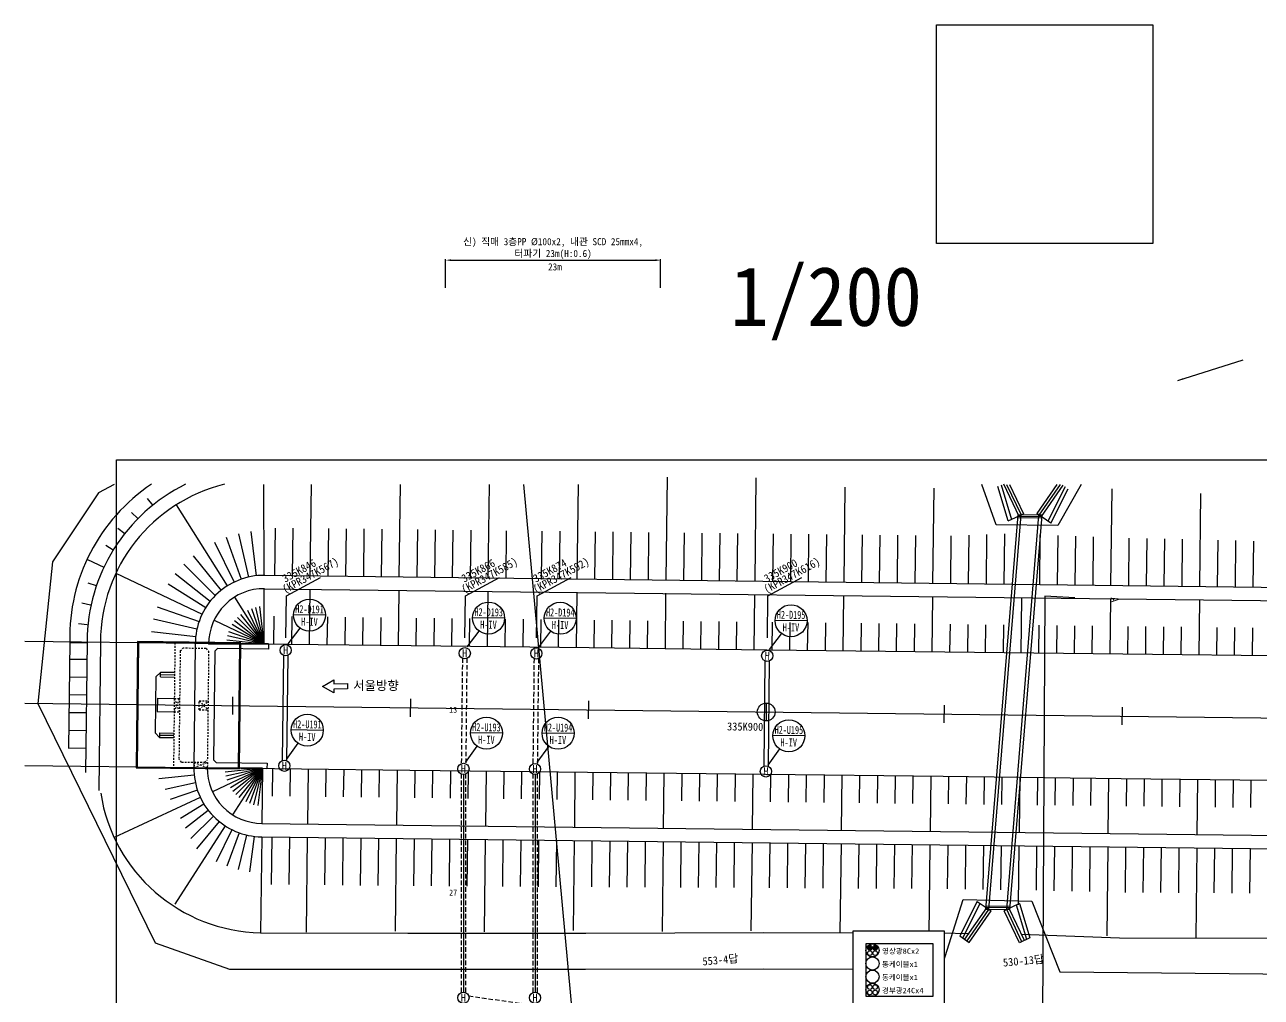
# Model space of a CAD drawing. Header units: millimetres. Extents: x -221 to 210, y -36 to 152.
# Drawn here: x -10.3 to 128.7, y 42.8 to 152.1 of the extents above; entities that cross this region are included whole.
import ezdxf
from ezdxf.enums import TextEntityAlignment as Align

# ---------------------------------------------------------------- set-up
doc = ezdxf.new("R2010")
doc.units = ezdxf.units.MM
doc.set_wipeout_variables(frame=1)
doc.linetypes.add('HIDDEN', pattern=[0.375, 0.25, -0.125])
doc.linetypes.add('PHS_HIDDEN', pattern=[0.35, 0.2, -0.15])
for name, color, linetype in [('TT-MANH', 4, 'Continuous'), ('TX-LINE', 2, 'Continuous'), ('TZ-BASE', 253, 'Continuous'), ('TZ-DIMS', 1, 'Continuous'), ('TZ-LEAL', 1, 'Continuous'), ('TZ-LEAT', 3, 'Continuous'), ('TZ-LINE', 7, 'Continuous'), ('TZ-TEX2', 3, 'Continuous'), ('TZ-TEXT', 6, 'Continuous')]:
    doc.layers.add(name, color=color, linetype=linetype)
doc.layers.add('TX-PAPR', color=2, linetype='Continuous', plot=False)
doc.styles.add('GR', font='GulimChe.ttf')
doc.styles.get("Standard").update_dxf_attribs({"font": 'GulimChe.ttf'})
doc.styles.add('굴림체', font='GulimChe.ttf')
doc.linetypes.add('ZIGZAG', pattern='A,0.00254,-5.08,[131,ltypeshp.shx,S=5.08,R=0,X=-5.08,Y=0],-10.16,[131,ltypeshp.shx,S=5.08,R=180,X=5.08,Y=0],-5.08', length=20.32254)
doc.dimstyles.new('D200', dxfattribs={"dimscale": 0.2, "dimtxt": 3, "dimasz": 3, "dimexe": 0.5, "dimexo": 0.5, "dimgap": 0.5, "dimtad": 1, "dimdec": 0, "dimzin": 1, "dimdsep": 46, "dimlunit": 6, "dimtxsty": 'Standard', "dimcen": 1, "dimclrd": 1, "dimclre": 1, "dimclrt": 3, "dimadec": 0, "dimazin": 0, "dimtfac": 1, "dimtdec": 0, "dimtix": 1, "dimtmove": 2, "dimatfit": 3, "dimfxl": 0, "dimtvp": 2, "dimlwd": -1, "dimlwe": -1, "dimarcsym": 0})
doc.dimstyles.new('지시선200', dxfattribs={"dimscale": 0.2, "dimtxt": 3, "dimasz": 3, "dimexe": 0.5, "dimexo": 0.5, "dimgap": 0.5, "dimtad": 1, "dimdec": 0, "dimzin": 1, "dimdsep": 46, "dimlunit": 6, "dimtxsty": 'Standard', "dimcen": 1, "dimclrd": 6, "dimclre": 6, "dimclrt": 3, "dimadec": 0, "dimazin": 0, "dimtfac": 1, "dimtdec": 0, "dimtix": 1, "dimtmove": 2, "dimatfit": 3, "dimfxl": 0, "dimtvp": 2, "dimlwd": -1, "dimlwe": -1, "dimarcsym": 0})

# ---------------------------------------------------------------- blocks, each defined once
blk = doc.blocks.new('*D9')
at = {"layer": 'Defpoints', "color": 0, "ltscale": 2}
for p in [(61.16, 125.66), (37, 122.45), (61.16, 122.45)]:
    blk.add_point(p, dxfattribs=at)
at = {"layer": 'TZ-TEXT', "color": 1, "ltscale": 2}
for p, q in [((37, 122.55), (37, 125.76)), ((37.6, 125.66), (60.56, 125.66)), ((61.16, 122.55), (61.16, 125.76))]:
    blk.add_line(p, q, dxfattribs=at)
for points in [[(37.6, 125.76), (37.6, 125.56), (37, 125.66)], [(60.56, 125.76), (60.56, 125.56), (61.16, 125.66)]]:
    blk.add_solid(points, dxfattribs=at)
at = {"layer": 'TZ-TEXT', "color": 3, "ltscale": 2, "insert": (49.08, 126.97), "char_height": 0.8, "attachment_point": 5}
blk.add_mtext('{\\C6;신) 직매 3층PP Ø100x2, 내관 SCD 25mmx4,\\P터파기 23m(H:0.6)}', dxfattribs=at)

msp = doc.modelspace()

# ---------------------------------------------------------------- linework, layer by layer
at = {"layer": 'TT-MANH'}
for centre in [(19.02, 81.8, 0.46), (39.15, 81.46, 0.46), (47.2, 81.44, 0.46), (73.15, 81.17, 0.46), (18.87, 68.8, 0.46), (39, 68.46, 0.46), (47.05, 68.44, 0.46), (73, 68.17, 0.46), (39, 42.72, 0.46), (47.05, 42.72, 0.46)]:
    msp.add_circle(centre, 0.63, dxfattribs=at)
at = {"layer": 'TX-PAPR'}
msp.add_lwpolyline([(0, 103.2), (159.2, 103.2), (159.2, 0), (0, 0)], close=True, dxfattribs=at)
at = {"layer": 'TZ-BASE'}
for p, q in [((16.52, 100.45, 0.46), (16.55, 90.22, 0.46)), ((21.79, 90.16, 0.46), (21.92, 100.45, 0.46)), ((31.79, 90.05, 0.46), (31.92, 100.45, 0.46)), ((41.79, 89.93, 0.46), (41.92, 100.45, 0.46)), ((51.7, 36.07, 0.46), (45.78, 100.45, 0.46)), ((51.79, 89.81, 0.46), (51.92, 100.45, 0.46)), ((61.79, 89.7, 0.46), (61.93, 101.25, 0.46)), ((71.79, 89.58, 0.46), (71.93, 101.19, 0.46)), ((81.79, 89.46, 0.46), (81.92, 100.13, 0.46)), ((100.25, 96.33, 0.46), (99.08, 100.2, 0.46)), ((99.44, 100.38, 0.46), (100.61, 96.5, 0.46)), ((99.72, 100.5, 0.46), (101.43, 96.89, 0.46)), ((100.07, 100.45, 0.46), (101.7, 97.02, 0.46)), ((100.4, 100.45, 0.46), (101.97, 97.15, 0.46)), ((105.73, 100.45, 0.46), (103.46, 97.16, 0.46)), ((106.1, 100.45, 0.46), (103.7, 96.99, 0.46)), ((106.4, 100.36, 0.46), (103.95, 96.82, 0.46)), ((106.64, 100.19, 0.46), (104.69, 96.31, 0.46)), ((3.45, 98.87, 0.46), (4.08, 98.09, 0.46)), ((91.79, 89.35, 0.46), (91.91, 100.01, 0.46)), ((105.02, 96.08, 0.46), (106.97, 99.96, 0.46)), ((111.79, 89.11, 0.46), (111.92, 99.95, 0.46)), ((121.79, 88.99, 0.46), (121.91, 99.44, 0.46)), ((6.7, 98.13, 0.46), (12.45, 89.03, 0.46)), ((1.7, 97.3, 0.46), (2.41, 96.6, 0.46)), ((97.72, 52.66, 0.46), (101.35, 97.02, 0.46)), ((98.07, 52.65, 0.46), (101.7, 97.02, 0.46)), ((100.08, 52.63, 0.46), (103.7, 96.99, 0.46)), ((100.25, 96.33, 0.46), (101.97, 97.15, 0.46)), ((100.43, 52.62, 0.46), (104.05, 96.99, 0.46)), ((104.03, 96.64, 0.46), (101.32, 96.67, 0.46)), ((104.04, 96.79, 0.46), (101.33, 96.82, 0.46)), ((104.05, 96.99, 0.46), (101.35, 97.02, 0.46)), ((105.02, 96.08, 0.46), (103.46, 97.16, 0.46)), ((0.14, 95.54, 0.46), (0.93, 94.92, 0.46)), ((13.71, 94.9, 0.46), (14.84, 90.03, 0.46)), ((15.12, 95.14, 0.46), (15.69, 90.17, 0.46)), ((17.79, 90.21, 0.46), (17.86, 95.54, 0.46)), ((19.79, 90.19, 0.46), (19.86, 95.52, 0.46)), ((23.79, 90.14, 0.46), (23.86, 95.47, 0.46)), ((25.79, 90.12, 0.46), (25.86, 95.45, 0.46)), ((27.79, 90.09, 0.46), (27.86, 95.43, 0.46)), ((29.79, 90.07, 0.46), (29.86, 95.4, 0.46)), ((33.79, 90.02, 0.46), (33.86, 95.36, 0.46)), ((35.79, 90, 0.46), (35.86, 95.33, 0.46)), ((37.79, 89.98, 0.46), (37.86, 95.31, 0.46)), ((39.79, 89.95, 0.46), (39.86, 95.29, 0.46)), ((43.79, 89.91, 0.46), (43.86, 95.24, 0.46)), ((47.79, 89.86, 0.46), (47.86, 95.19, 0.46)), ((49.79, 89.84, 0.46), (49.86, 95.17, 0.46)), ((53.79, 89.79, 0.46), (53.85, 95.12, 0.46)), ((55.79, 89.77, 0.46), (55.85, 95.1, 0.46)), ((57.79, 89.74, 0.46), (57.85, 95.08, 0.46)), ((59.79, 89.72, 0.46), (59.85, 95.05, 0.46)), ((63.79, 89.67, 0.46), (63.85, 95, 0.46)), ((65.79, 89.65, 0.46), (65.85, 94.98, 0.46)), ((67.79, 89.63, 0.46), (67.85, 94.96, 0.46)), ((69.79, 89.6, 0.46), (69.85, 94.93, 0.46)), ((73.79, 89.56, 0.46), (73.85, 94.89, 0.46)), ((75.79, 89.53, 0.46), (75.85, 94.86, 0.46)), ((77.79, 89.51, 0.46), (77.85, 94.84, 0.46)), ((79.79, 89.49, 0.46), (79.85, 94.82, 0.46)), ((83.79, 89.44, 0.46), (83.85, 94.77, 0.46)), ((85.79, 89.42, 0.46), (85.85, 94.75, 0.46)), ((87.79, 89.39, 0.46), (87.85, 94.72, 0.46)), ((89.79, 89.37, 0.46), (89.85, 94.7, 0.46)), ((93.79, 89.32, 0.46), (93.85, 94.68, 0.46)), ((95.79, 89.3, 0.46), (95.85, 94.75, 0.46)), ((97.79, 89.28, 0.46), (97.85, 94.82, 0.46)), ((99.79, 89.25, 0.46), (99.86, 94.88, 0.46)), ((103.79, 89.2, 0.46), (103.85, 94.76, 0.46)), ((105.79, 89.18, 0.46), (105.85, 94.69, 0.46)), ((107.79, 89.16, 0.46), (107.85, 94.62, 0.46)), ((109.79, 89.13, 0.46), (109.85, 94.55, 0.46)), ((-1.21, 93.62, 0.46), (-0.37, 93.09, 0.46)), ((11.03, 93.95, 0.46), (13.21, 89.45, 0.46)), ((12.34, 94.5, 0.46), (14.01, 89.78, 0.46)), ((113.79, 89.09, 0.46), (113.85, 94.41, 0.46)), ((115.79, 89.06, 0.46), (115.85, 94.37, 0.46)), ((117.79, 89.04, 0.46), (117.85, 94.32, 0.46)), ((119.79, 89.02, 0.46), (119.85, 94.27, 0.46)), ((123.79, 88.97, 0.46), (123.85, 94.17, 0.46)), ((125.79, 88.95, 0.46), (125.85, 94.12, 0.46)), ((127.79, 88.92, 0.46), (127.85, 94.07, 0.46)), ((-3.27, 92, 0.46), (-1.44, 91.13, 0.46)), ((8.62, 92.43, 0.46), (11.75, 88.53, 0.46)), ((-0.09, 90.48, 0.46), (9.62, 85.84, 0.46)), ((6.61, 90.41, 0.46), (10.53, 87.3, 0.46)), ((7.56, 91.48, 0.46), (11.11, 87.95, 0.46)), ((-3.24, 89.39, 0.46), (-2.29, 89.06, 0.46)), ((5.79, 89.25, 0.46), (10.03, 86.6, 0.46)), ((16.66, 90.22, 0.46), (147.01, 88.69, 0.46)), ((13.25, 87.76, 0.46), (16.57, 82.51, 0.46)), ((16.56, 88.72, 0.46), (16.57, 82.51, 0.46)), ((16.65, 88.72, 0.46), (146.99, 87.19, 0.46)), ((21.7, 82.45, 0.46), (21.78, 88.66, 0.46)), ((31.7, 82.34, 0.46), (31.78, 88.55, 0.46)), ((41.7, 82.22, 0.46), (41.78, 88.43, 0.46)), ((51.7, 82.1, 0.46), (51.78, 88.31, 0.46)), ((61.7, 81.99, 0.46), (61.77, 88.2, 0.46)), ((71.7, 81.87, 0.46), (71.77, 88.08, 0.46)), ((81.7, 81.75, 0.46), (81.77, 87.96, 0.46)), ((91.7, 81.64, 0.46), (91.77, 87.85, 0.46)), ((101.7, 81.52, 0.46), (101.77, 87.73, 0.46)), ((104.36, 87.86, 0.46), (104.11, 40.67, 0.46)), ((107.72, 87.7, 0.46), (104.36, 87.86, 0.46)), ((111.7, 81.4, 0.46), (111.77, 87.61, 0.46)), ((-3.88, 87.12, 0.46), (-2.91, 86.9, 0.46)), ((4.56, 86.68, 0.46), (9.29, 85.04, 0.46)), ((14.74, 86.3, 0.46), (16.57, 82.51, 0.46)), ((15.17, 86.48, 0.46), (16.57, 82.51, 0.46)), ((15.62, 86.62, 0.46), (16.57, 82.51, 0.46)), ((16.09, 86.7, 0.46), (16.57, 82.51, 0.46)), ((121.7, 81.28, 0.46), (121.77, 87.49, 0.46)), ((-4.27, 84.81, 0.46), (-3.28, 84.7, 0.46)), ((4.17, 85.31, 0.46), (9.05, 84.21, 0.46)), ((10.97, 85.19, 0.46), (16.57, 82.51, 0.46)), ((13.27, 85.13, 0.46), (16.57, 82.51, 0.46)), ((13.59, 85.48, 0.46), (16.57, 82.51, 0.46)), ((13.94, 85.8, 0.46), (16.57, 82.51, 0.46)), ((17.7, 82.5, 0.46), (17.74, 85.61, 0.46)), ((19.7, 82.48, 0.46), (19.74, 85.58, 0.46)), ((23.7, 82.43, 0.46), (23.74, 85.54, 0.46)), ((25.7, 82.41, 0.46), (25.74, 85.51, 0.46)), ((27.7, 82.38, 0.46), (27.74, 85.49, 0.46)), ((29.7, 82.36, 0.46), (29.74, 85.47, 0.46)), ((33.7, 82.31, 0.46), (33.74, 85.42, 0.46)), ((35.7, 82.29, 0.46), (35.74, 85.4, 0.46)), ((37.7, 82.27, 0.46), (37.74, 85.37, 0.46)), ((39.7, 82.24, 0.46), (39.74, 85.35, 0.46)), ((43.7, 82.2, 0.46), (43.74, 85.3, 0.46)), ((45.7, 82.17, 0.46), (45.74, 85.28, 0.46)), ((47.7, 82.15, 0.46), (47.74, 85.26, 0.46)), ((49.7, 82.13, 0.46), (49.74, 85.23, 0.46)), ((53.7, 82.08, 0.46), (53.74, 85.19, 0.46)), ((55.7, 82.06, 0.46), (55.74, 85.16, 0.46)), ((57.7, 82.03, 0.46), (57.74, 85.14, 0.46)), ((59.7, 82.01, 0.46), (59.74, 85.11, 0.46)), ((63.7, 81.96, 0.46), (63.74, 85.07, 0.46)), ((65.7, 81.94, 0.46), (65.74, 85.04, 0.46)), ((67.7, 81.92, 0.46), (67.74, 85.02, 0.46)), ((69.7, 81.89, 0.46), (69.74, 85, 0.46)), ((73.7, 81.85, 0.46), (73.74, 84.95, 0.46)), ((75.7, 81.82, 0.46), (75.74, 84.93, 0.46)), ((77.7, 81.8, 0.46), (77.74, 84.9, 0.46)), ((79.7, 81.78, 0.46), (79.74, 84.88, 0.46)), ((83.7, 81.73, 0.46), (83.74, 84.83, 0.46)), ((85.7, 81.71, 0.46), (85.74, 84.81, 0.46)), ((3.94, 83.9, 0.46), (8.91, 83.36, 0.46)), ((12.47, 83.44, 0.46), (16.57, 82.51, 0.46)), ((12.6, 83.89, 0.46), (16.57, 82.51, 0.46)), ((13, 84.74, 0.46), (16.57, 82.51, 0.46)), ((87.7, 81.68, 0.46), (87.74, 84.79, 0.46)), ((89.7, 81.66, 0.46), (89.74, 84.76, 0.46)), ((93.7, 81.61, 0.46), (93.74, 84.72, 0.46)), ((95.7, 81.59, 0.46), (95.74, 84.69, 0.46)), ((97.7, 81.57, 0.46), (97.74, 84.67, 0.46)), ((99.7, 81.54, 0.46), (99.74, 84.65, 0.46)), ((103.7, 81.5, 0.46), (103.74, 84.6, 0.46)), ((105.7, 81.47, 0.46), (105.74, 84.58, 0.46)), ((107.7, 81.45, 0.46), (107.74, 84.55, 0.46)), ((109.7, 81.43, 0.46), (109.73, 84.53, 0.46)), ((113.7, 81.38, 0.46), (113.73, 84.48, 0.46)), ((115.7, 81.36, 0.46), (115.73, 84.46, 0.46)), ((117.7, 81.33, 0.46), (117.73, 84.44, 0.46)), ((119.7, 81.31, 0.46), (119.73, 84.41, 0.46)), ((123.7, 81.26, 0.46), (123.73, 84.37, 0.46)), ((125.7, 81.24, 0.46), (125.73, 84.34, 0.46)), ((127.7, 81.21, 0.46), (127.73, 84.32, 0.46)), ((-10.32, 82.83, 0.46), (8.77, 82.61, 0.46)), ((-5.25, 82.77, 0.46), (-5.39, 70.73, 0.46)), ((-5.25, 82.67, 0.46), (-3.3, 82.64, 0.46)), ((-3.3, 82.75, 0.46), (-3.47, 68.06, 0.46)), ((-1.8, 82.73, 0.46), (-2, 66.02, 0.46)), ((2.37, 82.78, 0.46), (2.21, 68.58, 0.46)), ((2.47, 82.68, 0.46), (2.31, 68.68, 0.46)), ((13.97, 82.64, 0.46), (2.37, 82.78, 0.46)), ((17.07, 82.51, 0.46), (2.47, 82.68, 0.46)), ((8.86, 82.49, 0.46), (8.7, 68.61, 0.46)), ((10.36, 82.5, 0.46), (16.57, 82.51, 0.46)), ((12.39, 82.97, 0.46), (16.57, 82.51, 0.46)), ((13.71, 68.55, 0.46), (13.87, 82.55, 0.46)), ((13.81, 68.45, 0.46), (13.97, 82.64, 0.46)), ((17.07, 82.51, 0.46), (17.07, 81.91, 0.46)), ((-3.32, 80.75, 0.46), (-5.27, 80.77, 0.46)), ((11.06, 81.68, 0.46), (10.92, 69.48, 0.46)), ((11.06, 81.68, 0.46), (11.37, 81.98, 0.46)), ((17.07, 81.91, 0.46), (11.37, 81.98, 0.46)), ((4.93, 79.3, 0.46), (4.43, 78.81, 0.46)), ((4.93, 78.8, 0.46), (4.93, 79.3, 0.46)), ((6.53, 79.28, 0.46), (4.93, 79.3, 0.46)), ((-3.35, 78.75, 0.46), (-5.3, 78.77, 0.46)), ((4.43, 78.81, 0.46), (4.35, 72.51, 0.46)), ((4.93, 79.05, 0.46), (6.53, 79.03, 0.46)), ((4.93, 78.8, 0.46), (6.53, 78.78, 0.46)), ((4.93, 78.8, 0.46), (6.53, 78.78, 0.46)), ((-3.37, 76.75, 0.46), (-5.32, 76.77, 0.46)), ((13.05, 76.55, 0.46), (13.03, 74.56, 0.46)), ((4.6, 76.4, 0.46), (4.58, 74.9, 0.46)), ((4.6, 76.4, 0.46), (6.5, 76.38, 0.46)), ((33.05, 76.32, 0.46), (33.03, 74.32, 0.46)), ((53.05, 76.09, 0.46), (53.03, 74.09, 0.46)), ((73.05, 75.85, 0.46), (73.03, 73.85, 0.46)), ((93.05, 75.62, 0.46), (93.02, 73.62, 0.46)), ((113.05, 75.39, 0.46), (113.02, 73.39, 0.46)), ((-3.39, 74.75, 0.46), (-5.34, 74.77, 0.46)), ((4.58, 74.9, 0.46), (6.48, 74.88, 0.46)), ((-3.42, 72.75, 0.46), (-5.37, 72.77, 0.46)), ((4.35, 72.51, 0.46), (4.85, 72, 0.46)), ((4.85, 72.5, 0.46), (4.85, 72, 0.46)), ((4.85, 72.5, 0.46), (6.45, 72.48, 0.46)), ((4.85, 72.25, 0.46), (6.45, 72.23, 0.46)), ((4.85, 72, 0.46), (6.45, 71.98, 0.46)), ((-3.44, 70.75, 0.46), (-5.39, 70.77, 0.46)), ((-10.32, 68.83, 0.46), (8.61, 68.61, 0.46)), ((2.21, 68.58, 0.46), (13.81, 68.45, 0.46)), ((2.31, 68.68, 0.46), (16.91, 68.51, 0.46)), ((16.41, 68.52, 0.46), (10.2, 68.59, 0.46)), ((16.41, 68.52, 0.46), (10.78, 65.89, 0.46)), ((10.92, 69.48, 0.46), (11.22, 69.18, 0.46)), ((11.22, 69.18, 0.46), (16.92, 69.11, 0.46)), ((16.41, 68.52, 0.46), (12.22, 68.09, 0.46)), ((16.41, 68.52, 0.46), (12.29, 67.63, 0.46)), ((16.41, 68.52, 0.46), (12.42, 67.17, 0.46)), ((16.41, 68.52, 0.46), (12.82, 66.32, 0.46)), ((16.41, 68.52, 0.46), (13.04, 63.3, 0.46)), ((16.41, 68.52, 0.46), (13.09, 65.93, 0.46)), ((16.41, 68.52, 0.46), (13.4, 65.57, 0.46)), ((16.41, 68.52, 0.46), (13.75, 65.25, 0.46)), ((16.41, 68.52, 0.46), (14.54, 64.74, 0.46)), ((16.41, 68.52, 0.46), (14.97, 64.56, 0.46)), ((16.41, 68.52, 0.46), (15.42, 64.42, 0.46)), ((16.41, 68.52, 0.46), (15.89, 64.34, 0.46)), ((16.41, 68.52, 0.46), (16.34, 62.31, 0.46)), ((16.92, 69.11, 0.46), (16.91, 68.51, 0.46)), ((17.54, 68.5, 0.46), (17.5, 65.4, 0.46)), ((19.54, 68.48, 0.46), (19.5, 65.37, 0.46)), ((21.54, 68.46, 0.46), (21.47, 62.25, 0.46)), ((23.54, 68.43, 0.46), (23.5, 65.33, 0.46)), ((25.54, 68.41, 0.46), (25.5, 65.3, 0.46)), ((27.54, 68.39, 0.46), (27.5, 65.28, 0.46)), ((29.54, 68.36, 0.46), (29.5, 65.26, 0.46)), ((31.54, 68.34, 0.46), (31.47, 62.13, 0.46)), ((33.54, 68.32, 0.46), (33.5, 65.21, 0.46)), ((35.54, 68.29, 0.46), (35.5, 65.19, 0.46)), ((37.54, 68.27, 0.46), (37.5, 65.16, 0.46)), ((39.54, 68.25, 0.46), (39.5, 65.14, 0.46)), ((41.54, 68.22, 0.46), (41.47, 62.01, 0.46)), ((43.54, 68.2, 0.46), (43.5, 65.09, 0.46)), ((45.54, 68.17, 0.46), (45.5, 65.07, 0.46)), ((47.54, 68.15, 0.46), (47.5, 65.05, 0.46)), ((49.54, 68.13, 0.46), (49.5, 65.02, 0.46)), ((8.74, 67.74, 0.46), (4.76, 67.34, 0.46)), ((8.87, 66.89, 0.46), (5.46, 66.15, 0.46)), ((51.54, 68.1, 0.46), (51.47, 61.9, 0.46)), ((53.54, 68.08, 0.46), (53.5, 64.98, 0.46)), ((55.54, 68.06, 0.46), (55.5, 64.95, 0.46)), ((57.54, 68.03, 0.46), (57.5, 64.93, 0.46)), ((59.54, 68.01, 0.46), (59.5, 64.91, 0.46)), ((61.54, 67.99, 0.46), (61.47, 61.78, 0.46)), ((63.54, 67.96, 0.46), (63.5, 64.86, 0.46)), ((65.54, 67.94, 0.46), (65.5, 64.84, 0.46)), ((67.54, 67.92, 0.46), (67.5, 64.81, 0.46)), ((69.54, 67.89, 0.46), (69.5, 64.79, 0.46)), ((71.54, 67.87, 0.46), (71.46, 61.66, 0.46)), ((73.54, 67.85, 0.46), (73.5, 64.74, 0.46)), ((75.54, 67.82, 0.46), (75.5, 64.72, 0.46)), ((77.54, 67.8, 0.46), (77.5, 64.7, 0.46)), ((79.54, 67.78, 0.46), (79.5, 64.67, 0.46)), ((81.54, 67.75, 0.46), (81.46, 61.54, 0.46)), ((81.54, 67.75, 0.46), (81.46, 61.54, 0.46)), ((83.54, 67.73, 0.46), (83.5, 64.63, 0.46)), ((85.54, 67.71, 0.46), (85.5, 64.6, 0.46)), ((87.54, 67.68, 0.46), (87.5, 64.58, 0.46)), ((89.54, 67.66, 0.46), (89.5, 64.56, 0.46)), ((91.54, 67.64, 0.46), (91.46, 61.43, 0.46)), ((93.54, 67.61, 0.46), (93.5, 64.51, 0.46)), ((95.54, 67.59, 0.46), (95.5, 64.49, 0.46)), ((97.54, 67.57, 0.46), (97.5, 64.46, 0.46)), ((99.54, 67.54, 0.46), (99.5, 64.44, 0.46)), ((101.54, 67.52, 0.46), (101.46, 61.31, 0.46)), ((103.54, 67.5, 0.46), (103.5, 64.39, 0.46)), ((105.54, 67.47, 0.46), (105.5, 64.37, 0.46)), ((107.53, 67.45, 0.46), (107.5, 64.34, 0.46)), ((109.53, 67.43, 0.46), (109.5, 64.32, 0.46)), ((111.53, 67.4, 0.46), (111.46, 61.19, 0.46)), ((113.53, 67.38, 0.46), (113.5, 64.27, 0.46)), ((115.53, 67.36, 0.46), (115.5, 64.25, 0.46)), ((117.53, 67.33, 0.46), (117.5, 64.23, 0.46)), ((119.53, 67.31, 0.46), (119.5, 64.2, 0.46)), ((121.53, 67.29, 0.46), (121.46, 61.08, 0.46)), ((123.53, 67.26, 0.46), (123.5, 64.16, 0.46)), ((125.53, 67.24, 0.46), (125.5, 64.13, 0.46)), ((127.53, 67.22, 0.46), (127.5, 64.11, 0.46)), ((9.1, 66.05, 0.46), (6.05, 65.03, 0.46)), ((9.42, 65.25, 0.46), (-0.26, 60.73, 0.46)), ((9.83, 64.49, 0.46), (7.18, 62.87, 0.46)), ((10.32, 63.78, 0.46), (7.75, 61.78, 0.46)), ((10.89, 63.13, 0.46), (8.35, 60.64, 0.46)), ((12.23, 62.04, 0.46), (6.57, 53.25, 0.46)), ((11.53, 62.54, 0.46), (9, 59.45, 0.46)), ((12.98, 61.61, 0.46), (11.2, 58.02, 0.46)), ((13.78, 61.27, 0.46), (12.41, 57.51, 0.46)), ((14.61, 61.02, 0.46), (13.67, 57.13, 0.46)), ((15.46, 60.86, 0.46), (14.96, 56.89, 0.46)), ((16.32, 60.81, 0.46), (16.19, 50.02, 0.46)), ((17.45, 60.79, 0.46), (17.39, 55.46, 0.46)), ((19.45, 60.77, 0.46), (19.39, 55.44, 0.46)), ((21.45, 60.75, 0.46), (21.33, 50.1, 0.46)), ((23.45, 60.72, 0.46), (23.39, 55.4, 0.46)), ((25.45, 60.7, 0.46), (25.39, 55.38, 0.46)), ((27.45, 60.68, 0.46), (27.39, 55.36, 0.46)), ((29.45, 60.65, 0.46), (29.39, 55.34, 0.46)), ((31.45, 60.63, 0.46), (31.33, 50.21, 0.46)), ((33.45, 60.61, 0.46), (33.39, 55.3, 0.46)), ((35.45, 60.58, 0.46), (35.39, 55.29, 0.46)), ((37.45, 60.56, 0.46), (37.39, 55.28, 0.46)), ((39.45, 60.54, 0.46), (39.39, 55.27, 0.46)), ((41.45, 60.51, 0.46), (41.33, 50.12, 0.46)), ((43.45, 60.49, 0.46), (43.39, 55.24, 0.46)), ((45.45, 60.47, 0.46), (45.39, 55.23, 0.46)), ((47.45, 60.44, 0.46), (47.39, 55.21, 0.46)), ((49.45, 60.42, 0.46), (49.39, 55.2, 0.46)), ((51.45, 60.4, 0.46), (51.33, 50.27, 0.46)), ((53.45, 60.37, 0.46), (53.39, 55.18, 0.46)), ((55.45, 60.35, 0.46), (55.39, 55.17, 0.46)), ((57.45, 60.33, 0.46), (57.39, 55.16, 0.46)), ((59.45, 60.3, 0.46), (59.39, 55.15, 0.46)), ((61.45, 60.28, 0.46), (61.33, 50.17, 0.46)), ((63.45, 60.25, 0.46), (63.39, 55.13, 0.46)), ((65.45, 60.23, 0.46), (65.39, 55.12, 0.46)), ((67.45, 60.21, 0.46), (67.39, 55.11, 0.46)), ((69.45, 60.18, 0.46), (69.39, 55.11, 0.46)), ((71.45, 60.16, 0.46), (71.33, 50.26, 0.46)), ((73.45, 60.14, 0.46), (73.39, 55.09, 0.46)), ((75.45, 60.11, 0.46), (75.39, 55.07, 0.46)), ((77.45, 60.09, 0.46), (77.39, 55.06, 0.46)), ((79.45, 60.07, 0.46), (79.39, 55.05, 0.46)), ((81.45, 60.04, 0.46), (81.33, 50.03, 0.46)), ((83.45, 60.02, 0.46), (83.39, 55.02, 0.46)), ((85.45, 60, 0.46), (85.39, 55.01, 0.46)), ((87.45, 59.97, 0.46), (87.39, 55, 0.46)), ((89.45, 59.95, 0.46), (89.39, 54.99, 0.46)), ((91.45, 59.93, 0.46), (91.33, 49.74, 0.46)), ((93.45, 59.9, 0.46), (93.39, 54.96, 0.46)), ((95.45, 59.88, 0.46), (95.39, 54.93, 0.46)), ((97.45, 59.86, 0.46), (97.39, 54.9, 0.46)), ((99.45, 59.83, 0.46), (99.39, 54.87, 0.46)), ((101.45, 59.81, 0.46), (101.37, 53.18, 0.46)), ((103.44, 59.79, 0.46), (103.39, 54.8, 0.46)), ((105.44, 59.76, 0.46), (105.39, 54.75, 0.46)), ((107.44, 59.74, 0.46), (107.39, 54.7, 0.46)), ((109.44, 59.72, 0.46), (109.39, 54.65, 0.46)), ((111.44, 59.69, 0.46), (111.33, 49.69, 0.46)), ((113.44, 59.67, 0.46), (113.38, 54.56, 0.46)), ((115.44, 59.65, 0.46), (115.38, 54.55, 0.46)), ((117.44, 59.62, 0.46), (117.38, 54.54, 0.46)), ((119.44, 59.6, 0.46), (119.38, 54.52, 0.46)), ((121.44, 59.58, 0.46), (121.33, 49.44, 0.46)), ((123.44, 59.55, 0.46), (123.38, 54.5, 0.46)), ((125.44, 59.53, 0.46), (125.38, 54.48, 0.46)), ((127.44, 59.51, 0.46), (127.38, 54.47, 0.46)), ((96.76, 53.56, 0.46), (94.81, 49.68, 0.46)), ((95.13, 49.46, 0.46), (97.09, 53.33, 0.46)), ((96.76, 53.56, 0.46), (98.32, 52.48, 0.46)), ((100.45, 52.82, 0.46), (97.74, 52.86, 0.46)), ((100.46, 52.97, 0.46), (97.75, 53.01, 0.46)), ((101.52, 53.31, 0.46), (99.81, 52.5, 0.46)), ((102.33, 49.27, 0.46), (101.16, 53.14, 0.46)), ((101.52, 53.31, 0.46), (102.69, 49.44, 0.46)), ((95.38, 49.29, 0.46), (97.83, 52.82, 0.46)), ((95.63, 49.12, 0.46), (98.07, 52.65, 0.46)), ((95.87, 48.94, 0.46), (98.32, 52.48, 0.46)), ((100.43, 52.62, 0.46), (97.72, 52.66, 0.46)), ((101.52, 48.88, 0.46), (99.81, 52.5, 0.46)), ((101.79, 49.01, 0.46), (100.08, 52.63, 0.46)), ((102.06, 49.14, 0.46), (100.35, 52.76, 0.46)), ((92.75, 50.02, 0.46), (95.85, 49.96, 0.46)), ((94.81, 49.68, 0.46), (95.87, 48.94, 0.46)), ((102.69, 49.44, 0.46), (101.52, 48.88, 0.46)), ((101.72, 49.87, 0.46), (112.76, 49.46, 0.46)), ((102.74, 49.83, 0.46), (102.75, 49.83, 0.46))]:
    msp.add_line(p, q, dxfattribs=at)
at = {"layer": 'TZ-BASE', "linetype": 'PHS_HIDDEN'}
for p, q in [((6.57, 82.63, 0.46), (6.41, 68.63, 0.46)), ((7.16, 81.72, 0.46), (7.47, 82.02, 0.46)), ((10.07, 81.99, 0.46), (7.47, 82.02, 0.46)), ((7.16, 81.72, 0.46), (7.02, 69.53, 0.46)), ((10.07, 81.99, 0.46), (10.36, 81.69, 0.46)), ((10.36, 81.69, 0.46), (10.22, 69.49, 0.46)), ((6.48, 74.88, 0.46), (7.1, 76.37, 0.46)), ((6.5, 76.38, 0.46), (7.1, 76.37, 0.46)), ((6.5, 76.38, 0.46), (7.08, 74.87, 0.46)), ((9.29, 75.1, 0.46), (9.3, 76.1, 0.46)), ((9.29, 75.1, 0.46), (10.3, 76.09, 0.46)), ((9.29, 75.1, 0.46), (10.29, 75.09, 0.46)), ((9.3, 76.1, 0.46), (10.29, 75.09, 0.46)), ((9.3, 76.1, 0.46), (10.3, 76.09, 0.46)), ((6.48, 74.88, 0.46), (7.08, 74.87, 0.46)), ((7.32, 69.22, 0.46), (7.02, 69.53, 0.46)), ((7.32, 69.22, 0.46), (10.22, 69.19, 0.46)), ((8.72, 69.21, 0.46), (8.71, 68.61, 0.46)), ((8.71, 68.61, 0.46), (10.22, 69.19, 0.46)), ((8.72, 69.21, 0.46), (10.21, 68.59, 0.46)), ((9.92, 69.19, 0.46), (10.22, 69.49, 0.46)), ((10.22, 69.19, 0.46), (10.21, 68.59, 0.46))]:
    msp.add_line(p, q, dxfattribs=at)
at = {"layer": 'TZ-BASE', "linetype": 'Continuous'}
msp.add_line((-10.32, 75.83, 0.46), (209.68, 73.25, 0.46), dxfattribs=at)
at = {"layer": 'TZ-BASE', "ltscale": 15, "elevation": 0.46}
for points in [[(-0.28, 100.45), (-2.04, 99.49), (-7.19, 91.75), (-8.86, 75.81)], [(108.45, 100.45), (105.84, 95.82), (98.88, 95.89), (97.28, 100.45)]]:
    msp.add_lwpolyline(points, dxfattribs=at)
at = {"layer": 'TZ-BASE', "elevation": 0.46}
for points in [[(8.77, 82.61), (33.12, 82.32), (53.12, 82.09), (73.12, 81.85), (93.12, 81.62), (113.12, 81.39), (133.11, 81.15), (140.91, 81.06)], [(8.61, 68.61), (32.96, 68.32), (43.16, 68.2)], [(43.16, 68.2), (52.96, 68.09), (72.95, 67.85), (92.95, 67.62), (112.95, 67.39), (132.95, 67.15), (140.75, 67.06)], [(16.34, 62.31), (146.68, 60.77)], [(16.32, 60.81), (146.57, 59.27)], [(16.19, 50.02), (32.76, 50), (52.76, 49.98), (72.76, 50.04), (92.75, 50.02)], [(112.76, 49.46), (132.74, 49.43)]]:
    msp.add_lwpolyline(points, dxfattribs=at)
at = {"layer": 'TZ-BASE', "ltscale": 15, "elevation": 0.46}
msp.add_lwpolyline([(-8.86, 75.81), (4.34, 48.91), (12.71, 45.95), (32.71, 45.94), (52.71, 45.92), (72.71, 45.97), (92.7, 45.95), (95.2, 53.77), (102.92, 53.58), (106.05, 45.64), (132.7, 45.36), (148.11, 46.21, 0.310323), (164.85, 66.78), (164.66, 71.78)], format="xyb", dxfattribs=at)
at = {"layer": 'TZ-BASE'}
msp.add_circle((73.04, 74.85, 0.46), 1, dxfattribs=at)
for centre, radius, start, end in [((15.47, 83.24, 0.46), 20.73, 123.8299, 181.293), ((16.51, 82.68, 0.46), 19.81, 116.1765, 179.793), ((16.51, 82.68, 0.46), 18.31, 103.8431, 179.8341), ((16.57, 82.51, 0.46), 7.71, 89.3301, 180.1555), ((16.57, 82.51, 0.46), 6.21, 89.3301, 180.1553), ((16.41, 68.52, 0.46), 7.71, 179.3296, 269.3298), ((16.41, 68.52, 0.46), 6.21, 179.3297, 269.3298), ((16.56, 68.58, 0.46), 18.56, 188.8781, 268.8532)]:
    msp.add_arc(centre, radius, start, end, dxfattribs=at)
at = {"layer": 'TZ-LEAL'}
for p, q in [((23.5, 85.73, 0.46), (19.9, 85.77, 0.46)), ((43.63, 85.4, 0.46), (40.03, 85.44, 0.46)), ((51.68, 85.37, 0.46), (48.08, 85.41, 0.46)), ((77.63, 85.1, 0.46), (74.03, 85.14, 0.46)), ((19.29, 82.52, 0.46), (20.64, 84.29, 0.46)), ((39.42, 82.18, 0.46), (40.77, 83.96, 0.46)), ((47.47, 82.16, 0.46), (48.82, 83.94, 0.46)), ((73.42, 81.89, 0.46), (74.77, 83.66, 0.46)), ((23.25, 72.79, 0.46), (19.65, 72.83, 0.46)), ((43.39, 72.46, 0.46), (39.79, 72.5, 0.46)), ((51.44, 72.43, 0.46), (47.84, 72.48, 0.46)), ((19.12, 69.52, 0.46), (20.43, 71.33, 0.46)), ((39.25, 69.19, 0.46), (40.56, 71, 0.46)), ((47.3, 69.17, 0.46), (48.61, 70.98, 0.46)), ((77.39, 72.16, 0.46), (73.79, 72.2, 0.46)), ((73.25, 68.89, 0.46), (74.56, 70.7, 0.46))]:
    msp.add_line(p, q, dxfattribs=at)
at = {"layer": 'TZ-LEAL', "elevation": 0.46, "flags": 128}
for points in [[(19.04, 83.19), (19.1, 87.9), (22.92, 89.98)], [(39.17, 83.19), (39.23, 87.9), (43.05, 89.98)], [(47.22, 83.19), (47.28, 87.9), (51.1, 89.98)], [(73.17, 83.19), (73.23, 87.9), (77.05, 89.98)]]:
    msp.add_lwpolyline(points, dxfattribs=at)
at = {"layer": 'TZ-LEAL'}
for centre in [(21.7, 85.75, 0.46), (41.83, 85.42, 0.46), (49.88, 85.39, 0.46), (75.83, 85.12, 0.46), (21.45, 72.81, 0.46), (41.59, 72.48, 0.46), (49.64, 72.46, 0.46), (75.59, 72.18, 0.46)]:
    msp.add_circle(centre, 1.8, dxfattribs=at)
at = {"layer": 'TZ-LINE', "elevation": 0.46}
for points in [[(18.76, 81.22), (18.62, 69.38)], [(19.26, 81.21), (19.12, 69.37)], [(72.89, 80.59), (72.76, 68.75)], [(73.39, 80.58), (73.26, 68.74)]]:
    msp.add_lwpolyline(points, dxfattribs=at)
at = {"layer": 'TZ-LINE', "linetype": 'HIDDEN', "ltscale": 2, "elevation": 0.46}
for points in [[(38.89, 80.89), (38.76, 69.04)], [(39.39, 80.88), (39.26, 69.04)], [(46.94, 80.86), (46.81, 69.02)], [(47.44, 80.86), (47.31, 69.01)], [(38.75, 67.89), (38.75, 43.3)], [(39.25, 67.89), (39.25, 43.3)], [(46.8, 67.86), (46.8, 43.3)], [(47.3, 67.86), (47.3, 43.3)], [(39.6, 42.92), (75.24, 37.96)]]:
    msp.add_lwpolyline(points, dxfattribs=at)
at = {"layer": 'TZ-LINE', "linetype": 'ZIGZAG', "ltscale": 0.049, "elevation": 0.46}
for points in [[(39, 67.83), (39, 43.35)], [(47.05, 67.81), (47.05, 43.35)]]:
    msp.add_lwpolyline(points, dxfattribs=at)
at = {"layer": 'TZ-TEXT'}
msp.add_lwpolyline([(24.45, 76.99), (23.16, 77.71), (24.43, 78.46), (24.43, 78.03), (25.97, 78.05), (25.97, 77.44), (24.44, 77.42)], close=True, dxfattribs=at)

# ---------------------------------------------------------------- texts
at = {"layer": 'TT-MANH', "linetype": 'ByBlock', "style": 'GR'}
for p in [(19.02, 81.8, 0.46), (39.15, 81.46, 0.46), (47.2, 81.44, 0.46), (73.15, 81.17, 0.46), (18.87, 68.8, 0.46), (39, 68.46, 0.46), (47.05, 68.44, 0.46), (73, 68.17, 0.46), (39, 42.72, 0.46), (47.05, 42.72, 0.46)]:
    msp.add_text('H', height=0.9, rotation=359.3298, dxfattribs=at).set_placement(p, align=Align.MIDDLE)
at = {"layer": 'TZ-BASE', "style": '굴림체'}
msp.add_text('A', height=0.9, rotation=276.1777, dxfattribs=at).set_placement((112.22, 87.49, 0.46), align=Align.MIDDLE)
at = {"layer": 'TZ-BASE', "linetype": 'Continuous', "style": 'GR'}
msp.add_text('335K900', height=0.9, rotation=359.3298, dxfattribs=at).set_placement((70.67, 72.76, 0.46), align=Align.CENTER)
at = {"layer": 'TZ-BASE', "style": '굴림체'}
for s, p in [('553-4답', (67.93, 46.53, 0.46)), ('530-13답', (102, 46.43, 0.46))]:
    msp.add_text(s, height=0.9, rotation=5.259, dxfattribs=at).set_placement(p, align=Align.CENTER)
at = {"layer": 'TZ-LEAT', "style": 'GR'}
for s, p in [('335K846', (18.96, 89.38, 0.46)), ('(KPR347K567)', (18.95, 88.16, 0.46)), ('335K866', (39.09, 89.38, 0.46)), ('(KPR347K585)', (39.08, 88.16, 0.46)), ('335K874', (47.14, 89.38, 0.46)), ('(KPR347K592)', (47.13, 88.16, 0.46)), ('335K900', (73.09, 89.38, 0.46)), ('(KPR347K616)', (73.08, 88.16, 0.46))]:
    msp.add_text(s, height=0.9, rotation=28.5685, dxfattribs=at).set_placement(p)
for s, width, p in [('H2-D191', 0.65, (21.7, 86.4, 0.46)), ('H2-D193', 0.65, (41.84, 86.07, 0.46)), ('H2-D194', 0.65, (49.89, 86.04, 0.46)), ('H2-D195', 0.65, (75.84, 85.77, 0.46)), ('H-IV', 0.8, (21.69, 85, 0.46)), ('H-IV', 0.8, (41.82, 84.67, 0.46)), ('H-IV', 0.8, (49.87, 84.64, 0.46)), ('H-IV', 0.8, (75.82, 84.37, 0.46)), ('H2-U191', 0.65, (21.46, 73.46, 0.46)), ('H-IV', 0.8, (21.44, 72.06, 0.46)), ('H2-U193', 0.65, (41.59, 73.13, 0.46)), ('H2-U194', 0.65, (49.64, 73.1, 0.46)), ('H2-U195', 0.65, (75.59, 72.83, 0.46)), ('H-IV', 0.8, (41.58, 71.73, 0.46)), ('H-IV', 0.8, (49.62, 71.71, 0.46)), ('H-IV', 0.8, (75.57, 71.43, 0.46))]:
    msp.add_text(s, height=0.9, rotation=359.3298, dxfattribs=dict(at, width=width)).set_placement(p, align=Align.MIDDLE)
at = {"layer": 'TZ-LEAT'}
for s, p in [('13', (37.85, 75.1)), ('27', (37.85, 54.55))]:
    msp.add_text(s, height=0.667, dxfattribs=at).set_placement(p, align=Align.MIDDLE)
at = {"layer": 'TZ-TEX2'}
msp.add_text('1/200', height=6.667, dxfattribs=at).set_placement((79.78, 121.06), align=Align.MIDDLE)
at = {"layer": 'TZ-TEXT'}
msp.add_text('서울방향', height=1.022, dxfattribs=at).set_placement((29.18, 77.85), align=Align.MIDDLE)
at = {"layer": 'TZ-TEXT', "ltscale": 2, "insert": (49.29, 124.9), "char_height": 0.8, "attachment_point": 5}
msp.add_mtext('23m', dxfattribs=at)

# ---------------------------------------------------------------- dimensions: what is measured, and where the dimension line sits
at = {"layer": 'TZ-TEXT', "ltscale": 2}
dim = msp.add_aligned_dim(p1=(37, 122.45), p2=(61.16, 122.45), distance=3.2, text='{\\C6;신) 직매 3층PP Ø100x2, 내관 SCD 25mmx4,\\P터파기 23m(H:0.6)}', dimstyle='D200', override={"dimtxt": 4}, dxfattribs=at)
dim.commit()
dim.dimension.update_dxf_attribs({"geometry": '*D9', "text_midpoint": (49.08, 126.97)})

# ---------------------------------------------------------------- leaders
at = {"layer": 'TZ-TEXT'}
msp.add_leader([(119.33, 112.13), (126.67, 114.47)], dimstyle='지시선200', dxfattribs=at)

# ---------------------------------------------------------------- wipeouts: each hides what was drawn before it
for points in [[(92.19, 152.13), (92.19, 127.52), (116.52, 127.52), (116.52, 152.13)], [(124.46, 152.13), (124.46, 127.52), (148.79, 127.52), (148.79, 152.13)]]:
    msp.add_wipeout(points).dxf.layer = 'TX-LINE'

# ---------------------------------------------------------------- next in the draw order: linework, layer by layer
msp.add_lwpolyline([(92.19, 152.13), (116.52, 152.13), (116.52, 127.52), (92.19, 127.52)], close=True, dxfattribs=at)

# ---------------------------------------------------------------- next in the draw order: wipeouts: each hides what was drawn before it
msp.add_wipeout([(82.82, 50.26), (82.82, 41.43), (93.03, 41.43), (93.03, 50.26)]).dxf.layer = 'TX-LINE'

# ---------------------------------------------------------------- next in the draw order: hatches: boundary and pattern name
at = {"layer": 'TZ-LINE'}
h = msp.add_hatch(color=256, dxfattribs=at)
h.dxf.hatch_style = 1
h.paths.add_polyline_path([(84.43, 48.34, -1), (84.95, 48.34, -1)])
h = msp.add_hatch(color=256, dxfattribs=at)
h.dxf.hatch_style = 1
h.paths.add_polyline_path([(85.55, 48.34, 1), (85.03, 48.34, 1)])

# ---------------------------------------------------------------- next in the draw order: linework, layer by layer
msp.add_lwpolyline([(84.25, 42.88), (91.81, 42.88), (91.81, 48.78), (84.25, 48.78)], close=True, dxfattribs=at)
at = {"layer": 'TZ-LINE', "ltscale": 2}
for centre, radius in [((84.99, 48.04), 0.737), ((84.99, 46.57), 0.737), ((84.69, 48.34), 0.259), ((84.69, 47.74), 0.259), ((85.29, 48.34), 0.259), ((85.29, 47.74), 0.259), ((84.99, 45.09), 0.737), ((84.99, 43.62), 0.737), ((84.69, 43.92), 0.259), ((84.69, 43.31), 0.259), ((85.29, 43.92), 0.259), ((85.29, 43.31), 0.259)]:
    msp.add_circle(centre, radius, dxfattribs=at)
at = {"layer": 'TZ-TEXT'}
msp.add_lwpolyline([(82.82, 50.26), (93.03, 50.26), (93.03, 41.43), (82.82, 41.43)], close=True, dxfattribs=at)

# ---------------------------------------------------------------- next in the draw order: texts
at = {"layer": 'TZ-DIMS', "char_height": 0.6, "attachment_point": 4}
for s, insert in [('영상광8Cx2', (86.06, 47.93)), ('동케이블x1', (86.06, 46.45)), ('동케이블x1', (86.06, 44.98)), ('경부광24Cx4', (86.06, 43.5))]:
    msp.add_mtext(s, dxfattribs=dict(at, insert=insert))

doc.saveas('drawing.dxf')
